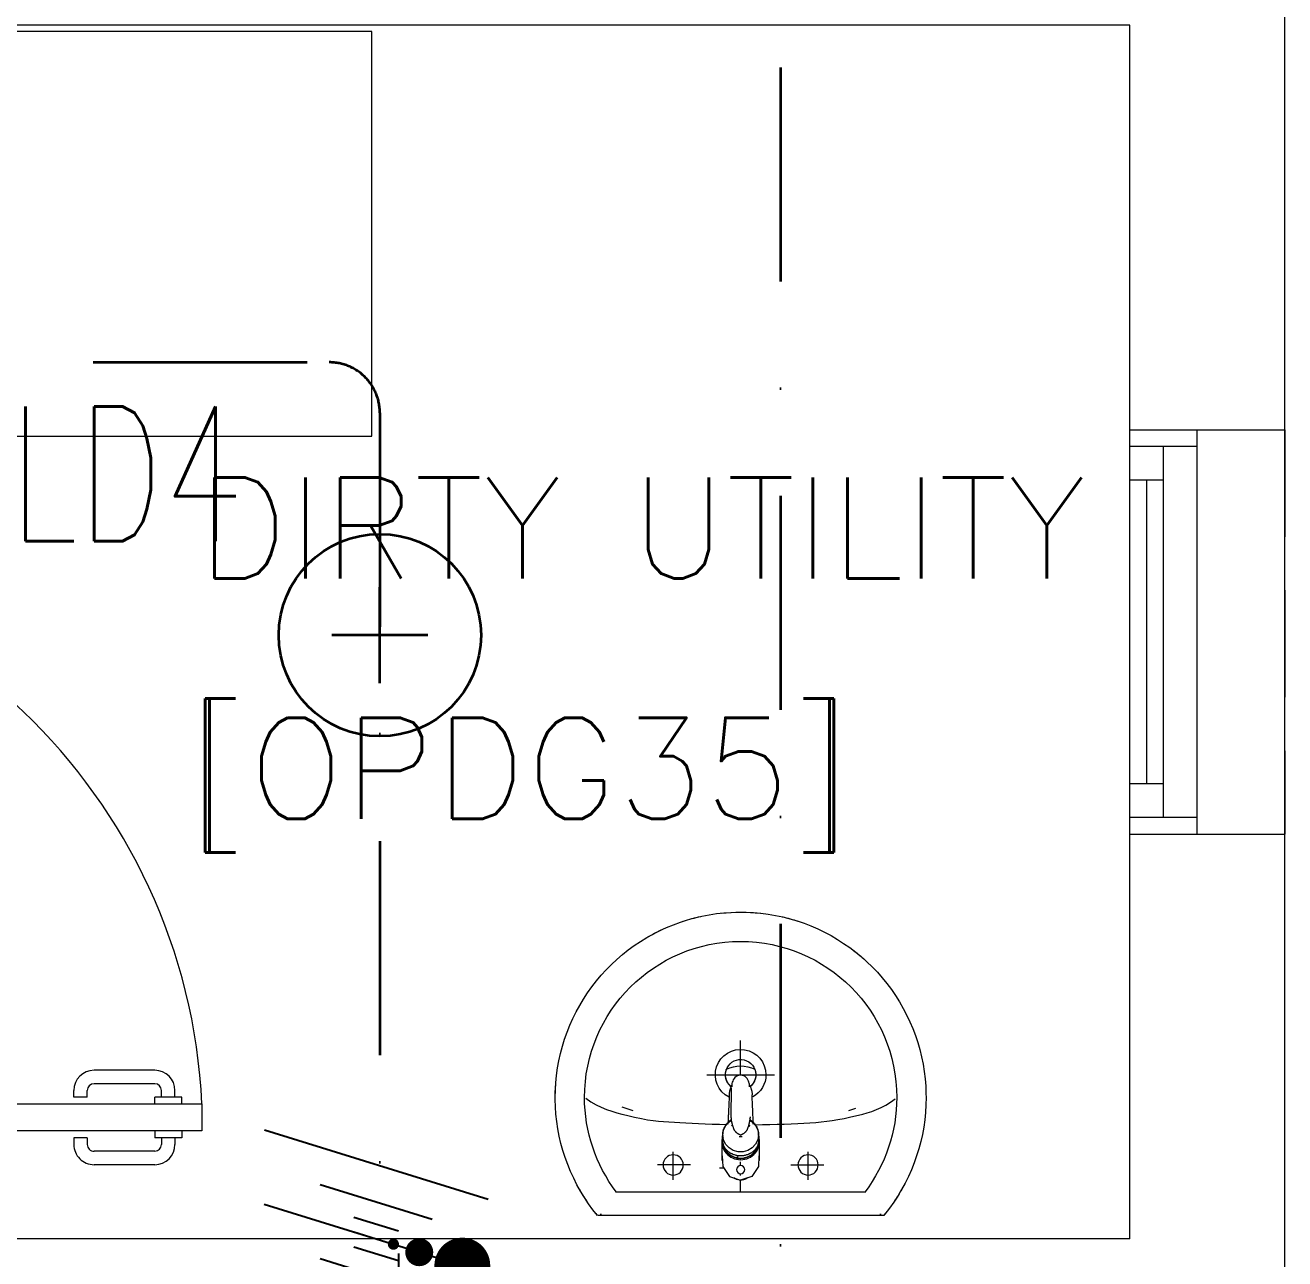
# Model space of a CAD drawing. Header units: inches. Extents: x -12418 to 183584, y -29325 to 19878.
# Drawn here: x 47180 to 49048, y -8777 to -6947 of the extents above; entities that cross this region are included whole.
import ezdxf
from ezdxf.enums import TextEntityAlignment as Align

# ---------------------------------------------------------------- set-up
doc = ezdxf.new("R2010")
doc.units = ezdxf.units.IN
doc.header["$LTSCALE"] = 25
doc.header["$MEASUREMENT"] = 0
doc.linetypes.add('00-Ground Floor$0$HIDDEN', pattern=[9.525, 6.35, -3.175])
doc.linetypes.add('DASHDOT', pattern=[25.4, 12.7, -6.35, 0, -6.35])
doc.layers.get('0').update_dxf_attribs({"color": 8})
for name, color, linetype, lineweight in [('00-Ground Floor$0$72_EGR_BASE_TEXT', 252, 'Continuous', 5), ('00-Ground Floor$0$Aluminum', 251, 'Continuous', 5), ('00-Ground Floor$0$LOADING', 253, 'Continuous', 5), ('00-Ground Floor$0$P-SANR-FIXT', 6, 'Continuous', 18), ('00-Ground Floor$0$P-SANR-FIXT-1', 6, 'Continuous', 13), ('00-Ground Floor$0$Proj', 251, 'Continuous', 5), ('00-Ground Floor$0$Walls', 251, 'Continuous', 5), ('00-Ground Floor$0$Wooden Joinery', 251, 'Continuous', 5), ('E-LITE-CIRC-NUMB', 6, 'Continuous', 25), ('E-LITE-CLNG @ 100', 150, 'Continuous', 35), ('E-LITE-CLNG-CNDT', 6, 'DASHDOT', 35), ('E-LITE-CTRL', 6, 'Continuous', 25), ('E-LITE-IDEN', 6, 'Continuous', 25), ('E-POWR-WIRE', 6, 'Continuous', 25), ('E-POWR-WIRE @ 100', 6, 'Continuous', 25), ('E-POWR-WIRE @ 20', 6, 'Continuous', 25), ('E-POWR-WIRE @ 50', 6, 'Continuous', 25)]:
    doc.layers.add(name, color=color, linetype=linetype, lineweight=lineweight)
doc.styles.add('00-Ground Floor$0$SIMPLEX', font='SIMPLEX.shx', dxfattribs={"height": 150})
doc.styles.add('DC_Simplex', font='SIMPLEX.shx', dxfattribs={"width": 0.7})

# ---------------------------------------------------------------- blocks, each defined once
blk = doc.blocks.new('00-Ground Floor$0$A$C72370EFE')
at = {"layer": '00-Ground Floor$0$Wooden Joinery'}
for p, q in [((-0.01, -0.03), (-0.01, -0.07)), ((0, -0.03), (-0.01, -0.03)), ((0.04, -0.03), (0.05, -0.03)), ((0.05, -0.03), (0.05, -0.07)), ((-0.01, -0.04), (-0.02, -0.04)), ((0.05, -0.04), (0.06, -0.04)), ((-0.05, -0.07), (-0.05, -0.16)), ((-0.03, -0.07), (-0.03, -0.16)), ((-0.01, -0.06), (-0.02, -0.06)), ((0, -0.07), (-0.01, -0.07)), ((0.04, -0.07), (0.05, -0.07)), ((0.05, -0.06), (0.06, -0.06)), ((0.07, -0.07), (0.07, -0.16)), ((0.09, -0.07), (0.09, -0.16)), ((-0.01, -0.17), (-0.02, -0.17)), ((-0.01, -0.17), (-0.01, -0.19)), ((0.05, -0.17), (0.06, -0.17)), ((0.05, -0.17), (0.05, -0.19)), ((-0.01, -0.19), (-0.02, -0.19)), ((0.05, -0.19), (0.06, -0.19))]:
    blk.add_line(p, q, dxfattribs=at)
for centre, radius, start, end in [((-0.02, -0.07), 0.03, 90, 180), ((0.06, -0.07), 0.03, 0, 90), ((-0.02, -0.07), 0.01, 90, 180), ((0.06, -0.07), 0.01, 0, 90), ((-0.02, -0.16), 0.03, 180, 270), ((-0.02, -0.16), 0.01, 180, 270), ((0.06, -0.16), 0.01, 270, 0), ((0.06, -0.16), 0.03, 270, 0)]:
    blk.add_arc(centre, radius, start, end, dxfattribs=at)
blk = doc.blocks.new('00-Ground Floor$0$A$C5DAD61B4')
at = {"layer": '00-Ground Floor$0$Wooden Joinery'}
for points in [[(80, 959.1), (80, 969.1), (10, 979.1), (10, 959.1)], [(940, 959.1), (940, 969.1), (1010, 979.1), (1010, 959.1)], [(70, 859.1), (70, 849.1), (0, 839.1), (0, 859.1)], [(120, 859.1), (120, 0), (80, 0), (80, 859.1)], [(950, 859.1), (950, 849.1), (1020, 839.1), (1020, 859.1)]]:
    blk.add_lwpolyline(points, close=True, dxfattribs=at)
for points in [[(45, 859.1), (45, 959.1), (20, 959.1), (20, 859.1), (45, 859.1)], [(45, 859.1), (80, 859.1), (80, 899.1), (90, 899.1), (90, 959.1), (45, 959.1), (45, 859.1)], [(975, 859.1), (940, 859.1), (940, 899.1), (930, 899.1), (930, 959.1), (975, 959.1), (975, 859.1)], [(975, 859.1), (975, 959.1), (1000, 959.1), (1000, 859.1), (975, 859.1)]]:
    blk.add_lwpolyline(points, dxfattribs=at)
blk.add_arc((80, 859.1), 860, 272.666, 0, dxfattribs=at)
at = {"layer": '00-Ground Floor$0$Wooden Joinery', "xscale": 999.9999999998854, "yscale": 999.9999999998854, "zscale": 999.9999999998854, "rotation": 180}
blk.add_blockref('00-Ground Floor$0$A$C72370EFE', (120, 0), dxfattribs=at)
blk = doc.blocks.new('00-Ground Floor$0$FP_138-161_A_00_GFL_-0_080_Einreichung_Grundrisse_100')
at = {"layer": '00-Ground Floor$0$P-SANR-FIXT'}
blk.add_line((-0.0044, -0.0019), (-0.0045, -0.0021), dxfattribs=at)
at = {"layer": '00-Ground Floor$0$P-SANR-FIXT', "flags": 128}
blk.add_lwpolyline([(-0.0057, -0.0037), (-0.0058, -0.0039), (-0.006, -0.004)], dxfattribs=at)
blk = doc.blocks.new('00-Ground Floor$0$FP_139-161_A_00_GFL_-0_080_Einreichung_Grundrisse_100')
at = {"layer": '00-Ground Floor$0$P-SANR-FIXT'}
blk.add_line((0.0045, -0.0022), (0.0044, -0.002), dxfattribs=at)
at = {"layer": '00-Ground Floor$0$P-SANR-FIXT', "flags": 128}
blk.add_lwpolyline([(0.006, -0.004), (0.0059, -0.0039), (0.0057, -0.0038)], dxfattribs=at)
blk = doc.blocks.new('00-Ground Floor$0$IS_Ceraplus_B8204_BIM_BG _1_ - B8204AA - CERAPLUS single lever basin mixer with pop-up waste-V137-161_A_00_GFL_-0_080_Einreichung_Grundrisse_100')
at = {"layer": '00-Ground Floor$0$P-SANR-FIXT-1'}
h = blk.add_hatch(dxfattribs=at)
h.set_pattern_fill('FP_26', color=256, style=0, pattern_type=2)
h.set_pattern_definition([(225, (0.009, 0), (0.010607, -0.010607), []), (315, (0.009, 0), (0.010607, 0.010607), [])])
h.paths.add_polyline_path([(0.0056, -0.002), (0.0058, -0.0024), (0.0058, -0.0021)])
h.paths.add_polyline_path([(0.007, -0.0039), (0.0088, -0.0045), (0.0084, -0.0043)])
at = {"layer": '00-Ground Floor$0$LOADING'}
for p, q in [((-0.028, 0), (-0.028, -0.0281)), ((0.028, -0.0281), (0.028, 0)), ((-0.0274, -0.0337), (-0.0271, -0.0392)), ((-0.0262, -0.0282), (-0.0263, -0.0287)), ((0.0263, -0.0287), (0.0262, -0.0282)), ((0.0262, -0.0293), (0.0263, -0.0287)), ((0.0271, -0.0392), (0.0274, -0.0337)), ((-0.0137, -0.0512), (-0.0129, -0.0517)), ((0.0124, -0.052), (0.0133, -0.0515)), ((0.0185, -0.0618), (0.019, -0.0539)), ((0.019, -0.0539), (0.0188, -0.0561)), ((0.014, -0.0647), (0.0133, -0.1077))]:
    blk.add_line(p, q, dxfattribs=at)
at = {"layer": '00-Ground Floor$0$LOADING', "flags": 128}
for points in [[(-0.0272, -0.0069), (-0.0266, 0.009), (-0.0165, 0.0236), (0, 0.0291)], [(0.0272, -0.0069), (0.0266, 0.009), (0.0165, 0.0236), (0, 0.0291)], [(-0.0176, -0.0568), (-0.0224, -0.0513), (-0.0254, -0.0448), (-0.0264, -0.0376), (-0.0253, -0.0305), (-0.0222, -0.024), (-0.0172, -0.0186), (-0.0109, -0.0147), (-0.0037, -0.0127), (0.0037, -0.0127), (0.0109, -0.0147), (0.0172, -0.0186), (0.0222, -0.024), (0.0253, -0.0305), (0.0264, -0.0376), (0.0254, -0.0448), (0.0224, -0.0513), (0.0176, -0.0568)], [(-0.0271, -0.0393), (-0.027, -0.0403), (-0.0269, -0.0414), (-0.0267, -0.0424), (-0.0265, -0.0434), (-0.0262, -0.0444), (-0.0259, -0.0454), (-0.0255, -0.0464), (-0.0252, -0.0474), (-0.0247, -0.0484), (-0.0243, -0.0493), (-0.0238, -0.0502), (-0.0232, -0.0511), (-0.0226, -0.052), (-0.022, -0.0529), (-0.0214, -0.0537), (-0.0207, -0.0545), (-0.0199, -0.0553), (-0.0192, -0.0561), (-0.0184, -0.0568), (-0.0176, -0.0575), (-0.0173, -0.0577)], [(-0.019, -0.0539), (-0.0185, -0.0615), (-0.0185, -0.0618)], [(0.0173, -0.0577), (0.0181, -0.057), (0.0189, -0.0563), (0.0197, -0.0556), (0.0204, -0.0548), (0.0211, -0.054), (0.0218, -0.0532), (0.0224, -0.0523), (0.023, -0.0514), (0.0236, -0.0505), (0.0241, -0.0496), (0.0246, -0.0487), (0.025, -0.0477), (0.0254, -0.0467), (0.0258, -0.0458), (0.0261, -0.0448), (0.0264, -0.0437), (0.0266, -0.0427), (0.0268, -0.0417), (0.027, -0.0407), (0.0271, -0.0396), (0.0271, -0.0393)], [(-0.0181, -0.0728), (-0.0177, -0.083), (-0.0172, -0.0938)], [(-0.0162, -0.0579), (-0.0156, -0.058), (-0.0151, -0.0581), (-0.0146, -0.0583), (-0.0142, -0.0586), (-0.0139, -0.0588), (-0.0138, -0.0591)], [(-0.0138, -0.0591), (-0.0139, -0.0612), (-0.014, -0.0633)], [(0.0138, -0.0591), (0.0139, -0.0588), (0.0142, -0.0586), (0.0146, -0.0583), (0.0151, -0.0581), (0.0156, -0.058), (0.0162, -0.0579)], [(0.014, -0.0633), (0.0139, -0.0612), (0.0138, -0.0591)], [(0.0171, -0.0578), (0.0174, -0.0575), (0.0176, -0.0568)], [(0.0172, -0.0938), (0.0177, -0.083), (0.0181, -0.0728)], [(0.0184, -0.0651), (0.0184, -0.0652), (0.0184, -0.0652), (0.0184, -0.0652), (0.0184, -0.0654), (0.0184, -0.0655)], [(-0.0129, -0.1142), (-0.0124, -0.1161), (-0.0118, -0.1179), (-0.0109, -0.1197), (-0.0098, -0.1214), (-0.0084, -0.123), (-0.0067, -0.1244), (-0.0047, -0.1255), (-0.0025, -0.1263), (0, -0.1266)], [(0, -0.1266), (0.0025, -0.1263), (0.0047, -0.1255), (0.0067, -0.1244), (0.0084, -0.123), (0.0098, -0.1214), (0.0109, -0.1197), (0.0118, -0.1179), (0.0124, -0.1161), (0.0129, -0.1142)]]:
    blk.add_lwpolyline(points, dxfattribs=at)
at = {"layer": '00-Ground Floor$0$LOADING'}
for centre, radius, start, end in [((0, 0.0135), 0.00603, 0, 180), ((0, 0.0135), 0.00603, 180, 0), ((-0.009, 0), 0.005, 300, 315), ((0.009, 0), 0.005, 225, 240)]:
    blk.add_arc(centre, radius, start, end, dxfattribs=at)
for centre, major_axis, start_param, end_param in [((0, -0.0281), (-0.028, 0), 4.712389, 6.47291), ((0, -0.0287), (0.0267, 0), 1.570796, 3.036556), ((0, -0.0287), (0.0263, 0), 2.625648, 2.791756), ((0, -0.0287), (-0.0263, 0), 4.712389, 5.759587), ((0, -0.0281), (0.028, 0), 6.093357, 7.853982), ((0, -0.0287), (0.0267, 0), 0.105099, 1.570796), ((0, -0.0287), (0.0262, 0), 0.523599, 1.570796), ((0, -0.0287), (0.0262, 0), 0.349919, 0.515945), ((0, -0.0321), (0.0275, 0), 3.141823, 3.202701), ((0, -0.0321), (0.0275, 0), 3.239313, 3.439417), ((0, -0.0281), (0.028, 0), 3.371221, 3.483334), ((0, -0.0287), (0.0267, 0), 6.059374, 6.108652), ((0, -0.0321), (0.0275, 0), 5.985527, 6.185455), ((0, -0.0281), (0.028, 0), 5.94107, 6.05344), ((0, -0.0321), (0.0275, 0), 6.222066, 6.282955), ((0, -0.0312), (0.0248, 0), 4.111947, 4.191073), ((0, -0.0281), (0.028, 0), 4.202431, 4.259552), ((0, -0.0287), (0.0263, 0), 4.169225, 4.2325), ((0, -0.0281), (0.028, 0), 5.172057, 5.222265)]:
    blk.add_ellipse(centre, major_axis=major_axis, ratio=0.961262, start_param=start_param, end_param=end_param, dxfattribs=at)
for points, knots in [([(-0.0215, -0.0162), (-0.0216, -0.0163), (-0.0219, -0.0167), (-0.0227, -0.0177), (-0.0238, -0.0192), (-0.0249, -0.0211), (-0.0258, -0.0231), (-0.0266, -0.0253), (-0.0273, -0.0282), (-0.0275, -0.0305), (-0.0275, -0.0321)], [0.7859035, 0.7859035, 0.7859035, 0.7859035, 0.7916667, 0.8055556, 0.8333333, 0.8611111, 0.8888889, 0.9166667, 0.9444444, 1, 1, 1, 1]), ([(0.021, -0.0157), (0.0208, -0.0154), (0.0203, -0.0149), (0.0192, -0.0139), (0.0177, -0.0127), (0.0161, -0.0117), (0.0148, -0.0109), (0.0138, -0.0104), (0.0127, -0.0099), (0.0113, -0.0093), (0.0087, -0.0084), (0.0048, -0.0075), (0, -0.0071), (-0.0048, -0.0075), (-0.0087, -0.0084), (-0.0113, -0.0093), (-0.0127, -0.0099), (-0.0138, -0.0104), (-0.0148, -0.0109), (-0.0161, -0.0117), (-0.0177, -0.0127), (-0.0191, -0.0139), (-0.0202, -0.0149), (-0.0208, -0.0154), (-0.021, -0.0157)], [0.2222222, 0.2222222, 0.2222222, 0.2222222, 0.2361111, 0.25, 0.2777778, 0.3055556, 0.3194444, 0.3333333, 0.3472222, 0.3611111, 0.3888889, 0.4444444, 0.5, 0.5555556, 0.6111111, 0.6388889, 0.6527778, 0.6666667, 0.6805556, 0.6944444, 0.7222222, 0.75, 0.7638889, 0.7777778, 0.7777778, 0.7777778, 0.7777778]), ([(0.0275, -0.0321), (0.0275, -0.0305), (0.0273, -0.0282), (0.0266, -0.0253), (0.0258, -0.0231), (0.0249, -0.0211), (0.0238, -0.0192), (0.0227, -0.0177), (0.0219, -0.0167), (0.0216, -0.0163), (0.0215, -0.0162)], [0, 0, 0, 0, 0.0555556, 0.0833333, 0.1111111, 0.1388889, 0.1666667, 0.1944444, 0.2083333, 0.2142181, 0.2142181, 0.2142181, 0.2142181]), ([(0, -0.0357), (-0.0006, -0.0357), (-0.0013, -0.0357), (-0.002, -0.0357), (-0.0022, -0.0357)], [0, 0, 0, 0, 0.1, 0.1298359, 0.1298359, 0.1298359, 0.1298359]), ([(0.0022, -0.0357), (0.002, -0.0357), (0.0013, -0.0357), (0.0006, -0.0357), (0, -0.0357)], [0.8701578, 0.8701578, 0.8701578, 0.8701578, 0.9, 1, 1, 1, 1]), ([(-0.0188, -0.0538), (-0.0188, -0.0547), (-0.0186, -0.0582), (-0.0185, -0.0619), (-0.0184, -0.0646)], [0.6724021, 0.6724021, 0.6724021, 0.6724021, 0.75, 1, 1, 1, 1]), ([(0, -0.0378), (-0.0005, -0.038), (-0.0012, -0.0384), (-0.0021, -0.0389), (-0.0028, -0.0393), (-0.0035, -0.0397), (-0.0042, -0.04), (-0.0049, -0.0405), (-0.0055, -0.0409), (-0.0061, -0.0414), (-0.0067, -0.0419), (-0.0072, -0.0424), (-0.0078, -0.0429), (-0.0083, -0.0435), (-0.0088, -0.0441), (-0.0092, -0.0446), (-0.0096, -0.0452), (-0.01, -0.0459), (-0.0103, -0.0466), (-0.0105, -0.0472), (-0.0107, -0.0477), (-0.0108, -0.0481), (-0.0109, -0.0484), (-0.0111, -0.0489), (-0.0114, -0.0497), (-0.0118, -0.0509), (-0.0122, -0.0521), (-0.0124, -0.053), (-0.0126, -0.0537), (-0.0128, -0.0544), (-0.0129, -0.0552), (-0.0131, -0.0559), (-0.0132, -0.0566), (-0.0134, -0.0572), (-0.0136, -0.0581), (-0.0137, -0.0587), (-0.0138, -0.0591)], [0, 0, 0, 0, 0.055556, 0.083333, 0.111111, 0.138889, 0.166667, 0.194444, 0.222222, 0.25, 0.277778, 0.305556, 0.333333, 0.361111, 0.388889, 0.416667, 0.444444, 0.472222, 0.5, 0.527778, 0.541667, 0.555556, 0.569444, 0.583333, 0.611111, 0.666667, 0.722222, 0.75, 0.777778, 0.805556, 0.833333, 0.861111, 0.888889, 0.916667, 0.944444, 1, 1, 1, 1]), ([(0.0138, -0.0591), (0.0137, -0.0587), (0.0136, -0.0581), (0.0134, -0.0572), (0.0132, -0.0566), (0.0131, -0.0559), (0.0129, -0.0552), (0.0128, -0.0544), (0.0126, -0.0537), (0.0124, -0.053), (0.0122, -0.0521), (0.0118, -0.0509), (0.0114, -0.0497), (0.0111, -0.0489), (0.0109, -0.0484), (0.0108, -0.0481), (0.0107, -0.0477), (0.0105, -0.0472), (0.0103, -0.0466), (0.01, -0.0459), (0.0096, -0.0452), (0.0092, -0.0446), (0.0088, -0.0441), (0.0083, -0.0435), (0.0078, -0.0429), (0.0072, -0.0424), (0.0067, -0.0419), (0.0061, -0.0414), (0.0055, -0.0409), (0.0049, -0.0405), (0.0042, -0.04), (0.0035, -0.0397), (0.0028, -0.0393), (0.0021, -0.0389), (0.0012, -0.0384), (0.0005, -0.038), (0, -0.0378)], [0, 0, 0, 0, 0.055556, 0.083333, 0.111111, 0.138889, 0.166667, 0.194444, 0.222222, 0.25, 0.277778, 0.333333, 0.388889, 0.416667, 0.430556, 0.444444, 0.458333, 0.472222, 0.5, 0.527778, 0.555556, 0.583333, 0.611111, 0.638889, 0.666667, 0.694444, 0.722222, 0.75, 0.777778, 0.805556, 0.833333, 0.861111, 0.888889, 0.916667, 0.944444, 1, 1, 1, 1]), ([(0.0184, -0.0646), (0.0185, -0.0619), (0.0186, -0.0582), (0.0188, -0.0547), (0.0188, -0.0538)], [0, 0, 0, 0, 0.25, 0.3275586, 0.3275586, 0.3275586, 0.3275586]), ([(-0.0162, -0.0579), (-0.0162, -0.0578), (-0.0163, -0.0578), (-0.0165, -0.0577), (-0.0166, -0.0575), (-0.0167, -0.0574), (-0.0169, -0.0573), (-0.017, -0.0572), (-0.0172, -0.0571), (-0.0173, -0.057), (-0.0175, -0.0569), (-0.0176, -0.0568)], [0, 0, 0, 0, 0.1, 0.2, 0.3, 0.4, 0.5, 0.6, 0.7, 0.8, 1, 1, 1, 1]), ([(-0.0148, -0.0587), (-0.015, -0.0586), (-0.0159, -0.0583), (-0.0167, -0.058), (-0.0172, -0.0578)], [0.8, 0.8, 0.8, 0.8, 0.85, 1, 1, 1, 1]), ([(0.0141, -0.0613), (0.0141, -0.0611), (0.0143, -0.0608), (0.0145, -0.0604), (0.0148, -0.06), (0.0151, -0.0596), (0.0153, -0.0594), (0.0155, -0.0592), (0.0156, -0.059), (0.0158, -0.0588), (0.016, -0.0587), (0.0163, -0.0585), (0.0165, -0.0583), (0.0166, -0.0582)], [0.3333333, 0.3333333, 0.3333333, 0.3333333, 0.4166667, 0.5, 0.5833333, 0.6666667, 0.7083333, 0.75, 0.7916667, 0.8333333, 0.875, 0.9166667, 1, 1, 1, 1]), ([(0.0176, -0.0568), (0.0175, -0.0569), (0.0173, -0.057), (0.0172, -0.0571), (0.017, -0.0572), (0.0169, -0.0573), (0.0167, -0.0574), (0.0166, -0.0575), (0.0165, -0.0577), (0.0163, -0.0578), (0.0162, -0.0578), (0.0162, -0.0579)], [0, 0, 0, 0, 0.2, 0.3, 0.4, 0.5, 0.6, 0.7, 0.8, 0.9, 1, 1, 1, 1]), ([(-0.0131, -0.1116), (-0.0132, -0.1115), (-0.0135, -0.1109), (-0.0141, -0.1099), (-0.0147, -0.1086), (-0.0153, -0.1072), (-0.0159, -0.1053), (-0.0167, -0.1021), (-0.0171, -0.0992), (-0.0171, -0.0973)], [0.4856715, 0.4856715, 0.4856715, 0.4856715, 0.5, 0.55, 0.6, 0.65, 0.7, 0.8, 1, 1, 1, 1]), ([(-0.0132, -0.1091), (-0.0132, -0.1096), (-0.0132, -0.1103), (-0.0132, -0.1111), (-0.0132, -0.1115), (-0.0132, -0.1118), (-0.0131, -0.1122), (-0.0131, -0.1125), (-0.0131, -0.1128), (-0.0131, -0.1131), (-0.013, -0.1134), (-0.013, -0.1138), (-0.0129, -0.1141), (-0.0129, -0.1142)], [0.2, 0.2, 0.2, 0.2, 0.4, 0.5, 0.55, 0.6, 0.65, 0.7, 0.75, 0.8, 0.85, 0.9, 1, 1, 1, 1]), ([(0.0129, -0.1142), (0.0129, -0.1141), (0.013, -0.1138), (0.013, -0.1134), (0.0131, -0.1131), (0.0131, -0.1128), (0.0131, -0.1125), (0.0131, -0.1122), (0.0132, -0.1118), (0.0132, -0.1115), (0.0132, -0.1111), (0.0132, -0.1103), (0.0132, -0.1096), (0.0132, -0.1091)], [0, 0, 0, 0, 0.1, 0.15, 0.2, 0.25, 0.3, 0.35, 0.4, 0.45, 0.5, 0.6, 0.8, 0.8, 0.8, 0.8]), ([(0.0131, -0.1116), (0.0133, -0.1113), (0.0137, -0.1106), (0.0142, -0.1096), (0.0147, -0.1084), (0.0153, -0.1072), (0.0159, -0.1053), (0.0167, -0.1021), (0.0171, -0.0992), (0.0171, -0.0973)], [-0.5143371, -0.5143371, -0.5143371, -0.5143371, -0.475, -0.4375, -0.4, -0.35, -0.3, -0.2, 0, 0, 0, 0])]:
    blk.add_open_spline(points, degree=3, knots=knots, dxfattribs=at)
for points in [[(-0.0184, -0.0646), (-0.0183, -0.0659), (-0.0182, -0.0684), (-0.0181, -0.0709), (-0.0181, -0.0721)], [(-0.0172, -0.0578), (-0.0171, -0.0578), (-0.0169, -0.058), (-0.0167, -0.0581), (-0.0166, -0.0582)], [(-0.0162, -0.0579), (-0.0162, -0.0579), (-0.0164, -0.0581), (-0.0165, -0.0582), (-0.0166, -0.0583), (-0.0166, -0.0582), (-0.0166, -0.0582)], [(-0.0166, -0.0582), (-0.0163, -0.0585), (-0.0156, -0.059), (-0.0148, -0.0599), (-0.0142, -0.0609), (-0.0139, -0.0617), (-0.0138, -0.0621)], [(-0.014, -0.0633), (-0.014, -0.0633), (-0.014, -0.0633), (-0.014, -0.0633)], [(-0.014, -0.0646), (-0.014, -0.0644), (-0.014, -0.064), (-0.014, -0.0635), (-0.014, -0.0633)], [(0.014, -0.0633), (0.014, -0.0633), (0.014, -0.0633), (0.014, -0.0633)], [(0.014, -0.0633), (0.014, -0.0635), (0.014, -0.064), (0.014, -0.0644), (0.014, -0.0647)], [(0.0172, -0.0578), (0.0168, -0.0579), (0.0158, -0.0583), (0.0147, -0.0587), (0.0141, -0.059)], [(0.0166, -0.0582), (0.0166, -0.0582), (0.0166, -0.0583), (0.0165, -0.0582), (0.0164, -0.0581), (0.0162, -0.0579), (0.0162, -0.0579)], [(0.0166, -0.0582), (0.0167, -0.0582), (0.0168, -0.0581), (0.0169, -0.058), (0.0169, -0.058)], [(0.0169, -0.058), (0.017, -0.0579), (0.0171, -0.0579), (0.0171, -0.0578)], [(0.0181, -0.0721), (0.0181, -0.0709), (0.0182, -0.0684), (0.0183, -0.0659), (0.0184, -0.0646)], [(-0.0172, -0.0938), (-0.0172, -0.0944), (-0.0172, -0.0956), (-0.0171, -0.0967), (-0.0171, -0.0973)], [(0.0171, -0.0973), (0.0171, -0.0967), (0.0172, -0.0956), (0.0172, -0.0944), (0.0172, -0.0938)]]:
    blk.add_open_spline(points, degree=3, dxfattribs=at)
for name in ['00-Ground Floor$0$FP_138-161_A_00_GFL_-0_080_Einreichung_Grundrisse_100', '00-Ground Floor$0$FP_139-161_A_00_GFL_-0_080_Einreichung_Grundrisse_100']:
    blk.add_blockref(name, (0, 0), dxfattribs=at)
blk = doc.blocks.new('00-Ground Floor$0$_100_WB_KER_REN_55x45x18 - _100_WB_KER_REN_55x45x18-V63-161_A_00_GFL_-0_080_Einreichung_Grundrisse_100')
at = {"layer": '00-Ground Floor$0$LOADING'}
for p, q in [((-0.2075, 0.225), (-0.2075, 0.2227)), ((0.2074, 0.225), (-0.2074, 0.225)), ((0.2075, 0.2227), (0.2075, 0.225)), ((-0.1855, 0.1899), (0.1855, 0.1899)), ((0, 0.1899), (0, 0.1724)), ((-0.1, 0.172), (-0.1, 0.1303)), ((0.1, 0.172), (0.1, 0.1303)), ((-0.0744, 0.15), (-0.1234, 0.15)), ((-0.0259, 0.155), (-0.0315, 0.155)), ((0, 0.1656), (0, 0.1628)), ((0, 0.1509), (0, 0.1454)), ((0.026, 0.155), (0.0248, 0.155)), ((0.0744, 0.15), (0.1234, 0.15)), ((0, 0.1422), (0, 0.1399)), ((-0.1763, 0.0637), (-0.1598, 0.0692)), ((0.1605, 0.0691), (0.1707, 0.0656)), ((-0.05, 0.0161), (0.05, 0.0161)), ((0, 0.0168), (0, -0.0348))]:
    blk.add_line(p, q, dxfattribs=at)
at = {"layer": '00-Ground Floor$0$LOADING', "flags": 128}
for points in [[(-0.2121, 0.225), (-0.219, 0.2164), (-0.2254, 0.2075), (-0.2316, 0.1983), (-0.2373, 0.189), (-0.2427, 0.1794), (-0.2476, 0.1696), (-0.2522, 0.1596), (-0.2564, 0.1494), (-0.2602, 0.1391), (-0.2635, 0.1286), (-0.2665, 0.118), (-0.269, 0.1073), (-0.271, 0.0965), (-0.2727, 0.0856), (-0.2739, 0.0747), (-0.2747, 0.0637), (-0.275, 0.0527), (-0.275, 0.05)], [(0.275, 0.05), (0.2748, 0.061), (0.2741, 0.072), (0.273, 0.0829), (0.2715, 0.0938), (0.2695, 0.1046), (0.2671, 0.1154), (0.2643, 0.126), (0.261, 0.1365), (0.2574, 0.1469), (0.2533, 0.1571), (0.2488, 0.1671), (0.2439, 0.177), (0.2387, 0.1866), (0.233, 0.1961), (0.227, 0.2053), (0.2206, 0.2142), (0.2138, 0.2229), (0.2121, 0.225)], [(-0.275, 0.05), (-0.2748, 0.039), (-0.2741, 0.028), (-0.273, 0.0171), (-0.2715, 0.0062), (-0.2695, -0.0046), (-0.2671, -0.0154), (-0.2643, -0.026), (-0.261, -0.0365), (-0.2574, -0.0469), (-0.2533, -0.0571), (-0.2488, -0.0671), (-0.2439, -0.077), (-0.2387, -0.0866), (-0.233, -0.0961), (-0.227, -0.1053), (-0.2206, -0.1142), (-0.2138, -0.1229), (-0.2067, -0.1313), (-0.1993, -0.1395), (-0.1916, -0.1473), (-0.1836, -0.1548), (-0.1752, -0.162), (-0.1666, -0.1688), (-0.1577, -0.1753), (-0.1486, -0.1814), (-0.1392, -0.1872), (-0.1296, -0.1925), (-0.1198, -0.1975), (-0.1098, -0.2021), (-0.0996, -0.2063), (-0.0893, -0.2101), (-0.0788, -0.2135), (-0.0682, -0.2164), (-0.0575, -0.2189), (-0.0467, -0.221), (-0.0359, -0.2227), (-0.0249, -0.2239), (-0.014, -0.2246), (-0.003, -0.225), (0.008, -0.2249), (0.019, -0.2243), (0.03, -0.2234), (0.0409, -0.2219), (0.0517, -0.2201), (0.0625, -0.2178), (0.0731, -0.2151), (0.0837, -0.212), (0.0941, -0.2084), (0.1043, -0.2044), (0.1144, -0.2001), (0.1243, -0.1953), (0.1341, -0.1901), (0.1436, -0.1846), (0.1528, -0.1786), (0.1618, -0.1723), (0.1706, -0.1657), (0.1791, -0.1587), (0.1873, -0.1514), (0.1952, -0.1437), (0.2028, -0.1358), (0.21, -0.1275), (0.217, -0.119), (0.2236, -0.1101), (0.2298, -0.1011), (0.2356, -0.0918), (0.2411, -0.0822), (0.2462, -0.0725), (0.2509, -0.0625), (0.2552, -0.0524), (0.2591, -0.0421), (0.2626, -0.0317), (0.2656, -0.0211), (0.2683, -0.0104), (0.2705, 0.0003), (0.2722, 0.0112), (0.2736, 0.0221), (0.2745, 0.0331), (0.2749, 0.0441), (0.275, 0.05)]]:
    blk.add_lwpolyline(points, dxfattribs=at)
at = {"layer": '00-Ground Floor$0$LOADING'}
for centre in [(-0.1, 0.15), (0.1, 0.15)]:
    blk.add_circle(centre, 0.015, dxfattribs=at)
for centre, radius, start, end in [((0, 0.05), 0.275, 140.4788, 141.2381), ((0, 0.05), 0.275, 38.7619, 39.5212), ((0, 0.05), 0.275, 145.9324, 150.3591), ((0, 0.05), 0.2315, 142.8209, 180), ((0, 0.05), 0.2315, 0, 37.1791), ((0, 0.05), 0.275, 29.6409, 34.0676), ((0, 0.155), 0.0175, 54.0899, 125.9101), ((0, 0.155), 0.0175, 68.869, 83.8798), ((0, 0.155), 0.0175, 251.9463, 258.2346), ((0, 0.05), 0.275, 180, 183.6225), ((0, 0.05), 0.2315, 180, 0), ((0, 0.0161), 0.0375, 117.1305, 0), ((0, 0.0161), 0.0375, 0, 61.4146), ((0, 0.0161), 0.0225, 129.5025, 0), ((0, 0.0161), 0.0225, 156.725, 162.0134), ((0, 0.0161), 0.0225, 138.0808, 143.3939), ((0, 0.0161), 0.0225, 0, 51.4286), ((0, 0.0161), 0.0225, 36.616, 41.9265), ((0, 0.0161), 0.0225, 17.9887, 23.276), ((0, 0.0161), 0.0225, 180, 193.3417), ((0, 0.0161), 0.0225, 197.0466, 201.508), ((0, 0.05), 0.047, 243.4433, 296.5567), ((0, 0.0161), 0.0225, 338.492, 342.9534), ((0, 0.0161), 0.0225, 346.6583, 0), ((0, 0.05), 0.275, 307.6689, 312), ((0, 0.05), 0.275, 240, 245.6589), ((0, 0.05), 0.275, 252, 257.5535), ((0, 0.05), 0.275, 264, 276), ((0, 0.05), 0.275, 282.9241, 288)]:
    blk.add_arc(centre, radius, start, end, dxfattribs=at)
for points, knots in [([(-0.2074, 0.225), (-0.2078, 0.225), (-0.2086, 0.225), (-0.2095, 0.225), (-0.2102, 0.225), (-0.2106, 0.225), (-0.2109, 0.225), (-0.2111, 0.225), (-0.2114, 0.225), (-0.2116, 0.225), (-0.2118, 0.225), (-0.2119, 0.225), (-0.2119, 0.225)], [-1, -1, -1, -1, -0.8333333, -0.6666667, -0.5833333, -0.5, -0.4583333, -0.4166667, -0.3333333, -0.2916667, -0.25, -0.1666667, -0.1666667, -0.1666667, -0.1666667]), ([(0.2119, 0.225), (0.2119, 0.225), (0.2118, 0.225), (0.2116, 0.225), (0.2114, 0.225), (0.2111, 0.225), (0.2109, 0.225), (0.2106, 0.225), (0.2102, 0.225), (0.2095, 0.225), (0.2086, 0.225), (0.2078, 0.225), (0.2074, 0.225)], [-0.8333333, -0.8333333, -0.8333333, -0.8333333, -0.75, -0.7083333, -0.6666667, -0.5833333, -0.5416667, -0.5, -0.4166667, -0.3333333, -0.1666667, 0, 0, 0, 0]), ([(-0.0037, 0.1721), (-0.0046, 0.1719), (-0.0064, 0.1714), (-0.0081, 0.1705), (-0.009, 0.17)], [0.5653198, 0.5653198, 0.5653198, 0.5653198, 0.6111111, 0.6666667, 0.6666667, 0.6666667, 0.6666667]), ([(0.009, 0.17), (0.0086, 0.1703), (0.0077, 0.1708), (0.0059, 0.1715), (0.0046, 0.1719), (0.0037, 0.1721)], [0.3333333, 0.3333333, 0.3333333, 0.3333333, 0.3611111, 0.3888889, 0.4346482, 0.4346482, 0.4346482, 0.4346482]), ([(-0.2294, 0.0509), (-0.2103, 0.066), (-0.1431, 0.0839), (-0.1084, 0.0863), (-0.0496, 0.0893), (-0.0206, 0.0899)], [0.0392191, 0.0392191, 0.0392191, 0.0392191, 0.1715289, 0.4228457, 0.6475389, 0.6475389, 0.6475389, 0.6475389]), ([(0.0209, 0.0903), (0.0512, 0.0901), (0.1113, 0.0879), (0.1514, 0.0828), (0.2115, 0.0665), (0.2292, 0.052)], [0.7533082, 0.7533082, 0.7533082, 0.7533082, 0.9865548, 1.235629, 1.3638988, 1.3638988, 1.3638988, 1.3638988]), ([(-0.0141, 0.0337), (-0.0162, 0.0319), (-0.0207, 0.0267), (-0.0225, 0.02), (-0.0225, 0.0161)], [0.7144203, 0.7144203, 0.7144203, 0.7144203, 0.8333333, 1, 1, 1, 1]), ([(0.0225, 0.0161), (0.0225, 0.0187), (0.0216, 0.0239), (0.0182, 0.0298), (0.0152, 0.0327), (0.0141, 0.0337)], [0, 0, 0, 0, 0.1111111, 0.2222222, 0.285568, 0.285568, 0.285568, 0.285568])]:
    blk.add_open_spline(points, degree=3, knots=knots, dxfattribs=at)
for points in [[(-0.2075, 0.2227), (-0.2075, 0.2231), (-0.2075, 0.2235), (-0.2075, 0.2239)], [(0.2075, 0.2239), (0.2075, 0.2235), (0.2075, 0.2231), (0.2075, 0.2227)], [(-0.1852, 0.1899), (-0.1853, 0.1899), (-0.1854, 0.1899), (-0.1855, 0.1899)], [(0.1855, 0.1899), (0.1854, 0.1899), (0.1853, 0.1899), (0.1852, 0.1899)], [(-0.0009, 0.1725), (-0.0013, 0.1725), (-0.0018, 0.1724), (-0.0022, 0.1724)], [(0.0022, 0.1724), (0.0018, 0.1724), (0.0013, 0.1725), (0.0009, 0.1725)], [(-0.0225, 0.0161), (-0.0225, 0.0147), (-0.0222, 0.012), (-0.0215, 0.0093), (-0.021, 0.008)], [(0.021, 0.008), (0.0215, 0.0093), (0.0222, 0.012), (0.0225, 0.0147), (0.0225, 0.0161)]]:
    blk.add_open_spline(points, degree=3, dxfattribs=at)
at = {"layer": '00-Ground Floor$0$LOADING', "xscale": -1, "rotation": 5.088887490341627e-12}
blk.add_blockref('00-Ground Floor$0$IS_Ceraplus_B8204_BIM_BG _1_ - B8204AA - CERAPLUS single lever basin mixer with pop-up waste-V137-161_A_00_GFL_-0_080_Einreichung_Grundrisse_100', (0, 0.1434), dxfattribs=at)
blk = doc.blocks.new('00-Ground Floor')
at = {"layer": '00-Ground Floor$0$Aluminum'}
for p, q in [((48817.9, -8147.4, 0), (48817.9, -7547.4, 0)), ((48917.9, -8147.4, 0), (48917.9, -7547.4, 0)), ((48917.9, -7572.4, 0), (48817.9, -7572.4, 0)), ((48867.9, -8122.4, 0), (48867.9, -7572.4, 0)), ((48867.9, -7622.4, 0), (48817.9, -7622.4, 0)), ((48842.9, -7622.4, 0), (48842.9, -8072.4, 0)), ((48867.9, -8072.4, 0), (48817.9, -8072.4, 0)), ((48917.9, -8122.4, 0), (48817.9, -8122.4, 0))]:
    blk.add_line(p, q, dxfattribs=at)
at = {"layer": '00-Ground Floor$0$LOADING', "elevation": 0}
blk.add_lwpolyline([(46593.8, -6956.7), (46593.8, -7556.7), (47693.8, -7556.7), (47693.8, -6956.7)], close=True, dxfattribs=at)
at = {"layer": '00-Ground Floor$0$Proj', "linetype": '00-Ground Floor$0$HIDDEN'}
blk.add_line((49047.9, -7547.4, 0), (49047.9, -8147.4, 0), dxfattribs=at)
at = {"layer": '00-Ground Floor$0$Walls'}
for p, q in [((49047.9, -10097.4, 0), (49047.9, -5897.4, 0)), ((48817.9, -6947.4, 0), (46582.9, -6947.4, 0)), ((48817.9, -8747.4, 0), (48817.9, -6947.4, 0)), ((48817.9, -7547.4, 0), (49047.9, -7547.4, 0)), ((48817.9, -8147.4, 0), (49047.9, -8147.4, 0)), ((48817.9, -8747.4, 0), (46582.9, -8747.4, 0))]:
    blk.add_line(p, q, dxfattribs=at)
at = {"layer": '00-Ground Floor$0$LOADING', "xscale": -1000, "yscale": 1000, "zscale": 1000, "rotation": 180}
blk.add_blockref('00-Ground Floor$0$_100_WB_KER_REN_55x45x18 - _100_WB_KER_REN_55x45x18-V63-161_A_00_GFL_-0_080_Einreichung_Grundrisse_100', (48240.9, -8487.8), dxfattribs=at)
at = {"layer": '00-Ground Floor$0$Wooden Joinery', "rotation": 89.99999999999999}
blk.add_blockref('00-Ground Floor$0$A$C5DAD61B4', (47442, -8667.4, 0), dxfattribs=at)
at = {"layer": '00-Ground Floor$0$72_EGR_BASE_TEXT', "char_height": 150, "attachment_point": 2, "style": '00-Ground Floor$0$SIMPLEX'}
for s, insert in [('DIRTY UTILITY', (48094, -7618)), ('[OPDG35]', (47912.9, -7974.6, 0))]:
    blk.add_mtext(s, dxfattribs=dict(at, insert=insert))
blk = doc.blocks.new('DC_LT-CL-Point')
for p, q in [((0, -0.711), (0, 0.711)), ((0.711, 0), (-0.711, 0))]:
    blk.add_line(p, q)
blk.add_circle((0, 0), 1.5)
at = {"layer": 'E-LITE-CIRC-NUMB', "style": 'DC_Simplex', "width": 0.7, "flags": 8}
blk.add_attdef('CIRCUIT', text='', height=2, rotation=360, dxfattribs=at).set_placement((-3.364, 1.5), align=Align.RIGHT)
at = {"layer": 'E-LITE-CTRL', "style": 'DC_Simplex', "width": 0.7, "flags": 8}
blk.add_attdef('CONTROL', (3.364, -3.498), '', height=2, rotation=360, dxfattribs=at)
at = {"layer": 'E-LITE-IDEN', "style": 'DC_Simplex', "width": 0.7, "flags": 8}
blk.add_attdef('TYPE', (3.364, 1.5), '', height=2, rotation=360, dxfattribs=at)
blk = doc.blocks.new('*U83')
for p, q in [((-1.658, 1.617), (1.663, 0.587)), ((-1.66, 0.515), (1.66, -0.515)), ((-1.663, -0.587), (1.658, -1.617)), ((1.659, -1.078), (1.657, -2.157))]:
    blk.add_line(p, q)
at = {"const_width": 0.414}
blk.add_lwpolyline([(1.278, -0.19, 1), (1.277, -0.604, 1)], format="xyb", close=True, dxfattribs=at)
blk = doc.blocks.new('*U1310')
at = {"layer": 'E-POWR-WIRE @ 100', "xscale": 100, "yscale": 100, "zscale": 100}
blk.add_blockref('*U83', (47700.4, -8747.4, 0), dxfattribs=at)
at = {"layer": 'E-POWR-WIRE @ 20', "xscale": 20, "yscale": 20, "zscale": 20}
blk.add_blockref('*U83', (47700.4, -8747.4, 0), dxfattribs=at)
at = {"layer": 'E-POWR-WIRE @ 50', "xscale": 50, "yscale": 50, "zscale": 50}
blk.add_blockref('*U83', (47700.4, -8747.4, 0), dxfattribs=at)

msp = doc.modelspace()

# ---------------------------------------------------------------- linework, layer by layer
at = {"layer": 'E-LITE-CLNG-CNDT', "color": 1}
msp.add_lwpolyline([(47959.4, -6300), (48225, -6300, -0.414214), (48300, -6375), (48300, -9600)], format="xyb", dxfattribs=at)
at = {"layer": 'E-LITE-CLNG-CNDT', "elevation": 0}
msp.add_lwpolyline([(46645.4, -7447.4), (47630.9, -7447.4, -0.414214), (47705.9, -7522.4), (47705.9, -9872.5, -0.414214), (47630.9, -9947.5), (46200, -9947.5)], format="xyb", dxfattribs=at)

# ---------------------------------------------------------------- block references
at = {"layer": 'E-LITE-CLNG @ 100'}
ref = msp.add_blockref('DC_LT-CL-Point', (47705.9, -7852.1, 0), dxfattribs=dict(at, xscale=99.99999999999999, yscale=99.99999999999999, zscale=99.99999999999999))
ref.add_attrib('TYPE', 'LD4', (47156.2, -7712.8, 0), dxfattribs={"layer": 'E-LITE-IDEN', "height": 200, "style": 'DC_Simplex', "width": 0.7, "flags": 8})
at = {"layer": 'E-LITE-CLNG-CNDT', "color": 1}
msp.add_blockref('00-Ground Floor', (0, 0), dxfattribs=at)
at = {"layer": 'E-POWR-WIRE'}
msp.add_blockref('*U1310', (0, 0), dxfattribs=at)

doc.saveas('drawing.dxf')
